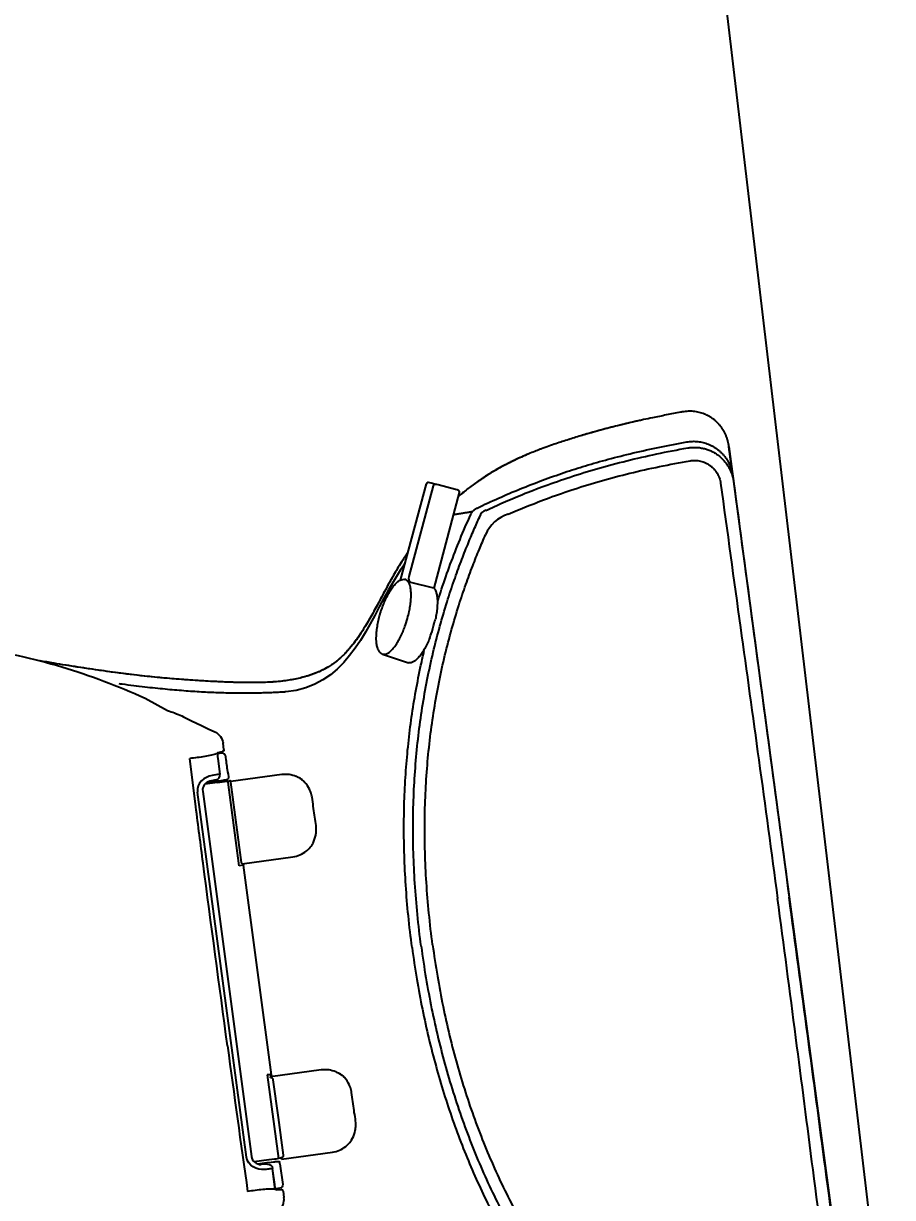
# Model space of a CAD drawing. Header units: inches. Extents: x -14704 to 14288, y -8032 to 16366.
# Drawn here: x 681.36 to 697.9, y 497.43 to 519.78 of the extents above; entities that cross this region are included whole.
import ezdxf

# ---------------------------------------------------------------- set-up
doc = ezdxf.new("R2010")
doc.units = ezdxf.units.IN
doc.header["$MEASUREMENT"] = 0
for name, color, linetype in [('dimensions', 7, 'Continuous'), ('Floorplan', 7, 'Continuous'), ('Layer1', 96, 'Continuous')]:
    doc.layers.add(name, color=color, linetype=linetype)
doc.styles.get("Standard").update_dxf_attribs({"font": 'arial.ttf'})
doc.dimstyles.get("Standard").update_dxf_attribs({"dimtxt": 5.9375, "dimasz": 0.18, "dimexe": 0.18, "dimexo": 0.0625, "dimgap": 0.09, "dimtad": 0, "dimtih": 1, "dimtoh": 1, "dimzin": 0, "dimdsep": 46, "dimlunit": 4, "dimtxsty": 'Standard', "dimcen": 0.09, "dimadec": 0, "dimazin": 0, "dimtfac": 1, "dimtofl": 0, "dimtmove": 0, "dimatfit": 3, "dimfxl": 1, "dimtolj": 1, "dimtzin": 0, "dimarcsym": 0})

# ---------------------------------------------------------------- blocks, each defined once
blk = doc.blocks.new('*D1')
at = {"layer": 'Defpoints', "color": 0, "transparency": 16777216}
for p in [(696.836, 604.749), (818.425, 260.881), (738.539, 251.452)]:
    blk.add_point(p, dxfattribs=at)
at = {"layer": 'dimensions', "color": 0, "lineweight": -2, "transparency": 16777216}
for p, q in [((696.898, 604.756), (776.901, 614.2)), ((776.744, 614), (796.732, 444.663)), ((818.404, 261.06), (798.416, 430.398)), ((738.601, 251.459), (818.604, 260.903))]:
    blk.add_line(p, q, dxfattribs=at)
at = {"layer": 'dimensions', "color": 0, "transparency": 16777216}
for points in [[(776.774, 614.003), (776.714, 613.996), (776.723, 614.179)], [(818.434, 261.064), (818.374, 261.057), (818.425, 260.881)]]:
    blk.add_solid(points, dxfattribs=at)
at = {"layer": 'dimensions', "color": 0, "transparency": 16777216, "insert": (797.574, 437.53), "char_height": 5.9375, "attachment_point": 5}
blk.add_mtext('\\A1;29\'-7{\\H1.000000x;\\S3/4;}"', dxfattribs=at)
blk = doc.blocks.new('A$C528554C7')
at = {"ltscale": 4}
for p, q in [((0.88, 1.442), (0.88, 17.409)), ((11.168, 13.698), (11.168, 13.82)), ((11.294, 13.658), (11.199, 13.664)), ((11.317, 13.244), (11.317, 13.647)), ((11.158, 13.175), (11.158, 13.571)), ((11.219, 13.633), (11.302, 13.633)), ((11.307, 13.554), (11.307, 13.242)), ((11.307, 13.242), (11.317, 13.244)), ((9.812, 12.97), (9.787, 12.949)), ((11.116, 13.088), (10.14, 13.088)), ((11.077, 12.294), (11.078, 13.016)), ((11.116, 13.088), (11.119, 13.087)), ((11.119, 13.086), (11.125, 13.09)), ((11.119, 13.086), (11.119, 13.087)), ((11.119, 13.086), (11.12, 13.077)), ((11.12, 13.077), (11.12, 13.074)), ((11.12, 13.074), (11.12, 13.066)), ((11.12, 13.066), (11.138, 13.071)), ((11.138, 13.071), (11.173, 13.071)), ((11.24, 13.121), (11.164, 13.127)), ((11.173, 13.071), (11.221, 13.075)), ((11.173, 11.466), (11.173, 13.071)), ((11.221, 13.075), (11.241, 13.073)), ((11.258, 13.121), (11.24, 13.121)), ((11.241, 13.073), (11.25, 13.073)), ((11.25, 13.073), (11.352, 13.072)), ((11.404, 13.119), (11.316, 13.12)), ((11.352, 13.072), (11.356, 13.072)), ((11.356, 13.072), (11.639, 13.071)), ((11.392, 13.15), (11.515, 13.139)), ((11.584, 13.118), (11.404, 13.119)), ((9.746, 12.905), (9.724, 12.876)), ((9.748, 12.908), (9.746, 12.905)), ((9.768, 12.929), (9.748, 12.908)), ((9.787, 12.949), (9.768, 12.929)), ((11.675, 5.951), (11.675, 12.964)), ((11.773, 12.965), (11.773, 5.95)), ((11.078, 11.572), (11.077, 12.294)), ((9.724, 11.711), (9.731, 11.701)), ((9.731, 11.701), (9.733, 11.699)), ((9.733, 11.699), (9.747, 11.681)), ((9.82, 11.612), (9.821, 11.611)), ((11.116, 11.5), (10.14, 11.5)), ((11.094, 11.472), (11.094, 7.443)), ((11.094, 11.472), (11.173, 11.466)), ((11.116, 11.5), (11.119, 11.501)), ((11.12, 11.522), (11.119, 11.502)), ((11.119, 11.502), (11.119, 11.501)), ((11.116, 7.415), (10.14, 7.415)), ((11.094, 7.443), (11.173, 7.449)), ((11.116, 7.415), (11.119, 7.414)), ((11.119, 7.413), (11.119, 7.414)), ((11.119, 7.413), (11.12, 7.404)), ((11.12, 7.404), (11.12, 7.401)), ((11.12, 7.401), (11.12, 7.393)), ((11.12, 7.393), (11.12, 5.849)), ((11.173, 7.449), (11.173, 5.843)), ((9.724, 7.204), (9.731, 7.214)), ((9.748, 7.235), (9.746, 7.232)), ((9.768, 7.256), (9.748, 7.235)), ((9.787, 7.276), (9.768, 7.256)), ((9.776, 7.265), (9.768, 7.256)), ((9.812, 7.297), (9.787, 7.276)), ((9.744, 6.012), (9.724, 6.039)), ((9.724, 6.038), (9.731, 6.028)), ((9.731, 6.028), (9.733, 6.026)), ((9.733, 6.026), (9.747, 6.008)), ((9.82, 5.939), (9.821, 5.938)), ((11.116, 5.827), (10.14, 5.827)), ((11.116, 5.827), (11.119, 5.828)), ((11.12, 5.849), (11.119, 5.829)), ((11.119, 5.829), (11.119, 5.828)), ((11.119, 5.829), (11.125, 5.825)), ((11.125, 5.825), (11.129, 5.824)), ((11.129, 5.824), (11.131, 5.824)), ((11.13, 5.825), (11.131, 5.824)), ((11.131, 5.824), (11.132, 5.824)), ((11.132, 5.824), (11.145, 5.824)), ((11.142, 5.825), (11.144, 5.824)), ((11.144, 5.824), (11.145, 5.824)), ((11.145, 5.824), (11.191, 5.823)), ((11.191, 5.823), (11.192, 5.823)), ((11.192, 5.823), (11.24, 5.82)), ((11.24, 5.82), (11.241, 5.82)), ((11.373, 5.82), (11.241, 5.82)), ((11.373, 5.82), (11.616, 5.82)), ((11.24, 5.789), (11.164, 5.784)), ((11.258, 5.79), (11.24, 5.789)), ((11.575, 5.793), (11.258, 5.79)), ((11.307, 5.36), (11.307, 5.673)), ((11.307, 5.673), (11.317, 5.671)), ((11.392, 5.765), (11.515, 5.776)), ((11.168, 5.217), (11.168, 5.095)), ((11.294, 5.257), (11.199, 5.25)), ((11.219, 5.278), (11.302, 5.278)), ((11.412, 4.782), (11.298, 4.856)), ((11.529, 4.707), (11.412, 4.782)), ((11.706, 4.59), (11.529, 4.707)), ((11.847, 4.495), (11.706, 4.59)), ((12.01, 4.399), (11.972, 4.419)), ((12.527, 4.046), (12.132, 4.339)), ((7.935, 3.814), (7.471, 4.041)), ((6.801, 2.701), (7.225, 2.534)), ((0.88, 0.77), (0.88, 1.345))]:
    blk.add_line(p, q, dxfattribs=at)
for points in [[(11.316, 13.12), (11.273, 13.121), (11.258, 13.121)], [(9.768, 11.659), (9.767, 11.66), (9.746, 11.682), (9.744, 11.685), (9.724, 11.711)], [(9.731, 7.214), (9.733, 7.216), (9.746, 7.232)], [(9.768, 5.986), (9.767, 5.987), (9.746, 6.01), (9.744, 6.012)]]:
    blk.add_lwpolyline(points, dxfattribs=at)
for centre, radius, start, end in [((5.104, 2.162), 0.679, 279.3099, 329.8589), ((5.602, 1.527), 0.167, 276.7607, 339.0082)]:
    blk.add_arc(centre, radius, start, end, dxfattribs=at)
for points, knots in [([(8.12, 9.426), (8.12, 9.628), (8.116, 9.83), (8.11, 10.032), (8.103, 10.227), (8.094, 10.422), (8.081, 10.617), (8.068, 10.805), (8.052, 10.994), (8.033, 11.182), (8.015, 11.365), (7.993, 11.547), (7.968, 11.729), (7.944, 11.907), (7.917, 12.085), (7.887, 12.261), (7.857, 12.435), (7.825, 12.608), (7.789, 12.779), (7.754, 12.949), (7.716, 13.117), (7.675, 13.284), (7.635, 13.449), (7.592, 13.613), (7.546, 13.776), (7.5, 13.938), (7.452, 14.099), (7.4, 14.259), (7.349, 14.418), (7.296, 14.577), (7.239, 14.734), (7.183, 14.89), (7.124, 15.046), (7.062, 15.2), (7, 15.353), (6.936, 15.507), (6.869, 15.658), (6.801, 15.811), (6.731, 15.962), (6.658, 16.112), (6.585, 16.264), (6.509, 16.413), (6.431, 16.561), (6.351, 16.711), (6.269, 16.86), (6.185, 17.006), (6.099, 17.156), (6.011, 17.303), (5.919, 17.449)], [0, 0, 0, 0, 1, 1, 1, 2, 2, 2, 3, 3, 3, 4, 4, 4, 5, 5, 5, 6, 6, 6, 7, 7, 7, 8, 8, 8, 9, 9, 9, 10, 10, 10, 11, 11, 11, 12, 12, 12, 13, 13, 13, 14, 14, 14, 15, 15, 15, 16, 16, 16, 16]), ([(0.88, 17.409), (0.88, 16.484), (0.88, 15.56), (0.88, 14.634), (0.88, 13.786), (0.88, 12.938), (0.88, 12.09), (0.88, 11.201), (0.88, 10.313), (0.88, 9.426)], [0, 0, 0, 0, 1, 1, 1, 2, 2, 2, 3, 3, 3, 3]), ([(1.128, 17.41), (1.125, 16.485), (1.122, 15.56), (1.118, 14.635), (1.114, 13.787), (1.11, 12.939), (1.107, 12.091), (1.103, 11.202), (1.101, 10.314), (1.101, 9.426)], [0, 0, 0, 0, 1, 1, 1, 2, 2, 2, 3, 3, 3, 3]), ([(7.945, 9.426), (7.945, 9.629), (7.942, 9.832), (7.935, 10.035), (7.928, 10.233), (7.918, 10.432), (7.905, 10.63), (7.891, 10.824), (7.875, 11.018), (7.855, 11.211), (7.835, 11.401), (7.812, 11.59), (7.786, 11.778), (7.76, 11.964), (7.73, 12.149), (7.697, 12.333), (7.665, 12.515), (7.629, 12.696), (7.59, 12.877), (7.552, 13.055), (7.51, 13.232), (7.465, 13.408), (7.42, 13.583), (7.372, 13.756), (7.321, 13.929), (7.27, 14.101), (7.215, 14.272), (7.157, 14.442), (7.1, 14.61), (7.04, 14.777), (6.976, 14.943), (6.915, 15.103), (6.851, 15.261), (6.784, 15.418), (6.721, 15.566), (6.656, 15.713), (6.588, 15.859), (6.527, 15.989), (6.464, 16.119), (6.399, 16.247), (6.341, 16.361), (6.282, 16.474), (6.221, 16.587), (6.167, 16.687), (6.111, 16.788), (6.054, 16.887), (6.003, 16.976), (5.952, 17.065), (5.899, 17.152), (5.852, 17.23), (5.805, 17.307), (5.757, 17.384)], [0, 0, 0, 0, 1, 1, 1, 2, 2, 2, 3, 3, 3, 4, 4, 4, 5, 5, 5, 6, 6, 6, 7, 7, 7, 8, 8, 8, 9, 9, 9, 10, 10, 10, 11, 11, 11, 12, 12, 12, 13, 13, 13, 14, 14, 14, 15, 15, 15, 16, 16, 16, 17, 17, 17, 17]), ([(7.725, 9.426), (7.725, 9.627), (7.722, 9.827), (7.715, 10.028), (7.708, 10.223), (7.698, 10.42), (7.685, 10.616), (7.672, 10.807), (7.655, 10.998), (7.635, 11.189), (7.615, 11.375), (7.592, 11.562), (7.566, 11.748), (7.54, 11.93), (7.511, 12.113), (7.478, 12.295), (7.446, 12.474), (7.41, 12.652), (7.371, 12.83), (7.333, 13.005), (7.291, 13.18), (7.246, 13.353), (7.202, 13.525), (7.154, 13.695), (7.103, 13.865), (7.052, 14.034), (6.998, 14.202), (6.941, 14.369), (6.884, 14.534), (6.824, 14.698), (6.761, 14.862), (6.701, 15.018), (6.637, 15.174), (6.571, 15.329), (6.508, 15.474), (6.443, 15.617), (6.376, 15.76), (6.315, 15.888), (6.252, 16.016), (6.188, 16.142), (6.13, 16.254), (6.072, 16.365), (6.012, 16.475), (5.958, 16.574), (5.902, 16.672), (5.846, 16.77), (5.795, 16.857), (5.744, 16.943), (5.691, 17.03)], [0, 0, 0, 0, 1, 1, 1, 2, 2, 2, 3, 3, 3, 4, 4, 4, 5, 5, 5, 6, 6, 6, 7, 7, 7, 8, 8, 8, 9, 9, 9, 10, 10, 10, 11, 11, 11, 12, 12, 12, 13, 13, 13, 14, 14, 14, 15, 15, 15, 16, 16, 16, 16]), ([(11.294, 13.658), (11.345, 13.628), (11.383, 13.628), (11.415, 13.626), (11.458, 13.623), (11.502, 13.619), (11.546, 13.617), (11.643, 13.613), (11.74, 13.613), (11.837, 13.618)], [0, 0, 0, 0, 1, 1, 1, 2, 2, 2, 3, 3, 3, 3]), ([(9.636, 12.673), (9.612, 12.569), (9.626, 12.46), (9.626, 12.355), (9.626, 12.241), (9.626, 12.127), (9.626, 12.012)], [0, 0, 0, 0, 1, 1, 1, 2, 2, 2, 2]), ([(11.85, 10.818), (11.85, 9.647), (11.852, 8.476), (11.849, 7.304), (11.848, 6.945), (11.845, 6.585), (11.843, 6.225), (11.843, 6.225), (11.837, 5.297), (11.837, 5.297)], [0, 0, 0, 0, 1, 1, 1, 2, 2, 2, 3, 3, 3, 3]), ([(0.88, 1.345), (0.88, 1.356), (0.88, 1.366), (0.88, 1.377), (0.88, 1.388), (0.88, 1.399), (0.88, 1.409), (0.88, 1.42), (0.88, 1.431), (0.88, 1.442), (0.88, 2.367), (0.88, 3.292), (0.88, 4.217), (0.88, 5.065), (0.88, 5.913), (0.88, 6.762), (0.88, 7.649), (0.88, 8.538), (0.88, 9.426)], [0, 0, 0, 0, 1, 1, 1, 2, 2, 2, 3, 3, 3, 4, 4, 4, 5, 5, 5, 6, 6, 6, 6]), ([(1.128, 1.441), (1.125, 2.366), (1.122, 3.291), (1.118, 4.216), (1.114, 5.064), (1.11, 5.912), (1.107, 6.761), (1.103, 7.649), (1.101, 8.537), (1.101, 9.426)], [0, 0, 0, 0, 1, 1, 1, 2, 2, 2, 3, 3, 3, 3]), ([(7.725, 9.426), (7.725, 9.225), (7.722, 9.024), (7.715, 8.823), (7.708, 8.627), (7.698, 8.431), (7.685, 8.236), (7.672, 8.044), (7.655, 7.853), (7.635, 7.662), (7.615, 7.475), (7.592, 7.289), (7.566, 7.103), (7.54, 6.921), (7.511, 6.738), (7.478, 6.556), (7.446, 6.377), (7.41, 6.199), (7.371, 6.021), (7.333, 5.846), (7.291, 5.672), (7.246, 5.498), (7.202, 5.326), (7.154, 5.156), (7.103, 4.987), (7.052, 4.818), (6.998, 4.649), (6.941, 4.482), (6.884, 4.317), (6.824, 4.152), (6.761, 3.99), (6.701, 3.833), (6.637, 3.677), (6.571, 3.523), (6.508, 3.378), (6.443, 3.234), (6.376, 3.091), (6.315, 2.962), (6.252, 2.835), (6.188, 2.709), (6.13, 2.597), (6.072, 2.487), (6.012, 2.376), (5.958, 2.277), (5.902, 2.179), (5.846, 2.081), (5.795, 1.994), (5.744, 1.907), (5.691, 1.821)], [0, 0, 0, 0, 1, 1, 1, 2, 2, 2, 3, 3, 3, 4, 4, 4, 5, 5, 5, 6, 6, 6, 7, 7, 7, 8, 8, 8, 9, 9, 9, 10, 10, 10, 11, 11, 11, 12, 12, 12, 13, 13, 13, 14, 14, 14, 15, 15, 15, 16, 16, 16, 16]), ([(7.945, 9.426), (7.945, 9.222), (7.942, 9.019), (7.935, 8.816), (7.928, 8.618), (7.918, 8.419), (7.905, 8.221), (7.891, 8.027), (7.875, 7.833), (7.855, 7.64), (7.835, 7.45), (7.812, 7.261), (7.786, 7.073), (7.76, 6.887), (7.73, 6.703), (7.697, 6.518), (7.665, 6.336), (7.629, 6.155), (7.59, 5.974), (7.552, 5.796), (7.51, 5.619), (7.465, 5.442), (7.42, 5.269), (7.372, 5.095), (7.321, 4.923), (7.27, 4.75), (7.215, 4.579), (7.157, 4.409), (7.1, 4.241), (7.04, 4.074), (6.976, 3.908), (6.915, 3.748), (6.851, 3.589), (6.784, 3.432), (6.721, 3.285), (6.656, 3.138), (6.588, 2.993), (6.527, 2.862), (6.464, 2.732), (6.399, 2.604), (6.341, 2.489), (6.282, 2.377), (6.221, 2.265), (6.167, 2.164), (6.111, 2.063), (6.054, 1.964), (6.003, 1.875), (5.952, 1.787), (5.899, 1.699), (5.852, 1.621), (5.805, 1.544), (5.757, 1.468)], [0, 0, 0, 0, 1, 1, 1, 2, 2, 2, 3, 3, 3, 4, 4, 4, 5, 5, 5, 6, 6, 6, 7, 7, 7, 8, 8, 8, 9, 9, 9, 10, 10, 10, 11, 11, 11, 12, 12, 12, 13, 13, 13, 14, 14, 14, 15, 15, 15, 16, 16, 16, 17, 17, 17, 17]), ([(8.12, 9.426), (8.12, 9.224), (8.116, 9.021), (8.11, 8.819), (8.103, 8.624), (8.094, 8.429), (8.081, 8.235), (8.068, 8.046), (8.052, 7.858), (8.033, 7.669), (8.015, 7.487), (7.993, 7.304), (7.968, 7.122), (7.944, 6.943), (7.917, 6.766), (7.887, 6.59), (7.857, 6.416), (7.825, 6.244), (7.789, 6.072), (7.754, 5.903), (7.716, 5.734), (7.675, 5.567), (7.635, 5.402), (7.592, 5.238), (7.546, 5.075), (7.5, 4.913), (7.452, 4.752), (7.4, 4.592), (7.349, 4.433), (7.296, 4.274), (7.239, 4.117), (7.207, 4.029), (7.175, 3.941), (7.141, 3.854)], [0, 0, 0, 0, 1, 1, 1, 2, 2, 2, 3, 3, 3, 4, 4, 4, 5, 5, 5, 6, 6, 6, 7, 7, 7, 8, 8, 8, 9, 9, 9, 10, 10, 10, 11, 11, 11, 11]), ([(9.636, 7), (9.612, 6.896), (9.626, 6.787), (9.626, 6.682), (9.626, 6.568), (9.626, 6.454), (9.626, 6.339)], [0, 0, 0, 0, 1, 1, 1, 2, 2, 2, 2]), ([(9.812, 5.944), (9.796, 5.958), (9.781, 5.971), (9.768, 5.986), (9.782, 5.972), (9.797, 5.958), (9.812, 5.945)], [0, 0, 0, 0, 1, 1, 1, 2, 2, 2, 2]), ([(11.158, 5.34), (11.158, 5.426), (11.158, 5.513), (11.158, 5.599), (11.158, 5.651), (11.138, 5.737), (11.164, 5.784)], [0, 0, 0, 0, 1, 1, 1, 2, 2, 2, 2]), ([(11.317, 5.268), (11.345, 5.287), (11.383, 5.287), (11.415, 5.289), (11.458, 5.292), (11.502, 5.296), (11.546, 5.297), (11.643, 5.302), (11.74, 5.302), (11.837, 5.297)], [0, 0, 0, 0, 1, 1, 1, 2, 2, 2, 3, 3, 3, 3]), ([(7.285, 2.161), (7.417, 2.306), (7.543, 2.456), (7.663, 2.616), (8.242, 3.399), (8.746, 4.328), (9.855, 4.284)], [1.593319, 1.593319, 1.593319, 1.593319, 2, 2, 2, 3, 3, 3, 3]), ([(9.855, 4.284), (9.864, 4.284), (9.872, 4.283), (9.881, 4.283), (9.89, 4.283), (9.898, 4.282), (9.907, 4.281)], [0, 0, 0, 0, 1, 1, 1, 2, 2, 2, 2]), ([(9.907, 4.281), (9.949, 4.278), (9.99, 4.274), (10.032, 4.271), (10.075, 4.268), (10.117, 4.264), (10.16, 4.26), (10.203, 4.256), (10.247, 4.251), (10.29, 4.246), (10.335, 4.242), (10.38, 4.237), (10.424, 4.232), (10.47, 4.226), (10.516, 4.221), (10.561, 4.215), (10.608, 4.209), (10.655, 4.202), (10.702, 4.196), (10.749, 4.19), (10.797, 4.183), (10.845, 4.176), (10.893, 4.168), (10.942, 4.161), (10.991, 4.153), (11.041, 4.145), (11.09, 4.137), (11.14, 4.129), (11.191, 4.12), (11.242, 4.111), (11.293, 4.102), (11.345, 4.093), (11.397, 4.083), (11.45, 4.073), (11.504, 4.062), (11.557, 4.052), (11.611, 4.041), (11.667, 4.03), (11.722, 4.018), (11.777, 4.006), (11.834, 3.994), (11.892, 3.982), (11.949, 3.969), (12.008, 3.956), (12.067, 3.942), (12.126, 3.928), (12.188, 3.914), (12.249, 3.9), (12.311, 3.885), (12.375, 3.869), (12.44, 3.853), (12.504, 3.837), (12.572, 3.82), (12.639, 3.802), (12.707, 3.784), (12.779, 3.765), (12.852, 3.746), (12.924, 3.727), (12.943, 3.721), (12.962, 3.716), (12.98, 3.711)], [0, 0, 0, 0, 1, 1, 1, 2, 2, 2, 3, 3, 3, 4, 4, 4, 5, 5, 5, 6, 6, 6, 7, 7, 7, 8, 8, 8, 9, 9, 9, 10, 10, 10, 11, 11, 11, 12, 12, 12, 13, 13, 13, 14, 14, 14, 15, 15, 15, 16, 16, 16, 17, 17, 17, 18, 18, 18, 19, 19, 19, 20, 20, 20, 20]), ([(7.002, 3.623), (7.021, 3.657), (7.041, 3.69), (7.062, 3.723), (7.082, 3.753), (7.103, 3.783), (7.124, 3.813), (7.144, 3.839), (7.165, 3.866), (7.187, 3.891), (7.207, 3.913), (7.228, 3.935), (7.25, 3.955), (7.268, 3.972), (7.289, 3.989), (7.309, 4.003), (7.327, 4.016), (7.346, 4.027), (7.365, 4.035), (7.382, 4.042), (7.398, 4.048), (7.416, 4.05), (7.431, 4.051), (7.446, 4.05), (7.459, 4.046), (7.464, 4.044), (7.468, 4.043), (7.471, 4.041)], [0, 0, 0, 0, 1, 1, 1, 2, 2, 2, 3, 3, 3, 4, 4, 4, 5, 5, 5, 6, 6, 6, 7, 7, 7, 8, 8, 8, 9, 9, 9, 9]), ([(7.527, 2.35), (7.599, 2.443), (7.669, 2.539), (7.739, 2.635), (7.803, 2.724), (7.867, 2.813), (7.931, 2.902), (7.989, 2.981), (8.047, 3.06), (8.107, 3.138), (8.134, 3.173), (8.161, 3.207), (8.188, 3.241), (8.216, 3.276), (8.244, 3.309), (8.272, 3.343), (8.3, 3.375), (8.328, 3.406), (8.356, 3.437), (8.384, 3.467), (8.411, 3.496), (8.44, 3.525), (8.467, 3.553), (8.495, 3.579), (8.524, 3.605), (8.551, 3.63), (8.579, 3.655), (8.608, 3.679), (8.635, 3.701), (8.663, 3.723), (8.691, 3.743), (8.718, 3.764), (8.746, 3.783), (8.775, 3.801), (8.802, 3.819), (8.83, 3.836), (8.859, 3.852), (8.887, 3.868), (8.916, 3.883), (8.945, 3.897), (8.975, 3.91), (9.005, 3.924), (9.035, 3.936), (9.066, 3.948), (9.098, 3.96), (9.129, 3.97), (9.162, 3.981), (9.195, 3.991), (9.229, 4), (9.263, 4.009), (9.298, 4.017), (9.333, 4.024), (9.369, 4.031), (9.406, 4.038), (9.443, 4.043), (9.481, 4.049), (9.519, 4.053), (9.557, 4.057), (9.598, 4.062), (9.638, 4.065), (9.678, 4.067), (9.72, 4.069), (9.762, 4.071), (9.804, 4.071), (9.848, 4.072), (9.892, 4.071), (9.936, 4.07), (9.982, 4.069), (10.027, 4.067), (10.073, 4.064), (10.12, 4.061), (10.166, 4.057), (10.213, 4.053), (10.306, 4.044), (10.399, 4.033), (10.492, 4.02), (10.591, 4.007), (10.688, 3.992), (10.786, 3.976), (10.888, 3.959), (10.99, 3.942), (11.092, 3.923), (11.199, 3.904), (11.306, 3.884), (11.413, 3.863), (11.525, 3.841), (11.637, 3.819), (11.749, 3.795), (11.868, 3.771), (11.986, 3.745), (12.104, 3.717), (12.228, 3.689), (12.353, 3.66), (12.477, 3.629), (12.608, 3.597), (12.739, 3.564), (12.87, 3.529), (13.007, 3.493), (13.144, 3.455), (13.281, 3.416), (13.425, 3.375), (13.568, 3.334), (13.712, 3.291), (13.862, 3.247), (14.013, 3.202), (14.163, 3.155), (14.248, 3.129), (14.333, 3.103), (14.418, 3.076)], [0, 0, 0, 0, 1, 1, 1, 2, 2, 2, 3, 3, 3, 4, 4, 4, 5, 5, 5, 6, 6, 6, 7, 7, 7, 8, 8, 8, 9, 9, 9, 10, 10, 10, 11, 11, 11, 12, 12, 12, 13, 13, 13, 14, 14, 14, 15, 15, 15, 16, 16, 16, 17, 17, 17, 18, 18, 18, 19, 19, 19, 20, 20, 20, 21, 21, 21, 22, 22, 22, 23, 23, 23, 24, 24, 24, 25, 25, 25, 26, 26, 26, 27, 27, 27, 28, 28, 28, 29, 29, 29, 30, 30, 30, 31, 31, 31, 32, 32, 32, 33, 33, 33, 34, 34, 34, 35, 35, 35, 35.540973, 35.540973, 35.540973, 35.540973]), ([(8.111, 3.143), (8.15, 3.193), (8.189, 3.243), (8.23, 3.292), (8.266, 3.336), (8.303, 3.379), (8.342, 3.422), (8.375, 3.459), (8.41, 3.495), (8.445, 3.53), (8.475, 3.56), (8.507, 3.59), (8.539, 3.62), (8.562, 3.641), (8.586, 3.66), (8.609, 3.68), (8.615, 3.685), (8.622, 3.69), (8.628, 3.695), (8.655, 3.717), (8.683, 3.738), (8.711, 3.759), (8.737, 3.777), (8.764, 3.795), (8.791, 3.812), (8.816, 3.828), (8.842, 3.843), (8.868, 3.857), (8.894, 3.872), (8.92, 3.885), (8.947, 3.898), (8.974, 3.91), (9.002, 3.922), (9.03, 3.934), (9.059, 3.946), (9.089, 3.957), (9.118, 3.967), (9.149, 3.977), (9.181, 3.987), (9.213, 3.995), (9.246, 4.005), (9.28, 4.013), (9.314, 4.02), (9.352, 4.029), (9.389, 4.035), (9.427, 4.041), (9.469, 4.048), (9.511, 4.053), (9.553, 4.057), (9.599, 4.063), (9.645, 4.066), (9.691, 4.068), (9.743, 4.071), (9.794, 4.072), (9.845, 4.072), (9.902, 4.072), (9.96, 4.07), (10.018, 4.068), (10.083, 4.065), (10.148, 4.059), (10.213, 4.053)], [0, 0, 0, 0, 1, 1, 1, 2, 2, 2, 3, 3, 3, 4, 4, 4, 5, 5, 5, 6, 6, 6, 7, 7, 7, 8, 8, 8, 9, 9, 9, 10, 10, 10, 11, 11, 11, 12, 12, 12, 13, 13, 13, 14, 14, 14, 15, 15, 15, 16, 16, 16, 17, 17, 17, 18, 18, 18, 19, 19, 19, 20, 20, 20, 20]), ([(10.213, 4.053), (10.302, 4.045), (10.39, 4.034), (10.479, 4.022), (10.578, 4.01), (10.678, 3.994), (10.777, 3.978), (10.889, 3.96), (11, 3.941), (11.111, 3.921), (11.234, 3.899), (11.358, 3.875), (11.481, 3.85), (11.618, 3.823), (11.756, 3.795), (11.893, 3.765), (12.047, 3.732), (12.201, 3.697), (12.355, 3.66), (12.53, 3.618), (12.703, 3.574), (12.876, 3.528), (13.069, 3.477), (13.262, 3.423), (13.453, 3.368), (13.637, 3.315), (13.819, 3.26), (14.001, 3.206), (14.138, 3.164), (14.274, 3.122), (14.41, 3.079)], [0, 0, 0, 0, 1, 1, 1, 2, 2, 2, 3, 3, 3, 4, 4, 4, 5, 5, 5, 6, 6, 6, 7, 7, 7, 8, 8, 8, 9, 9, 9, 9.846151, 9.846151, 9.846151, 9.846151]), ([(19.562, 2.152), (19.385, 2.146), (19.207, 2.143), (19.03, 2.143), (17.878, 2.167), (16.727, 2.324), (15.622, 2.655), (15.076, 2.819), (14.539, 3.013), (14.019, 3.246), (13.503, 3.476), (13.006, 3.748), (12.527, 4.046)], [0, 0, 0, 0, 1, 1, 1, 2, 2, 2, 3, 3, 3, 4, 4, 4, 4]), ([(7.935, 3.814), (7.949, 3.807), (7.961, 3.797), (7.971, 3.786), (7.983, 3.772), (7.992, 3.756), (7.999, 3.739), (8.007, 3.719), (8.013, 3.697), (8.016, 3.675), (8.02, 3.649), (8.021, 3.623), (8.021, 3.597), (8.021, 3.567), (8.019, 3.537), (8.015, 3.507), (8.011, 3.474), (8.005, 3.441), (7.998, 3.409), (7.991, 3.373), (7.982, 3.338), (7.972, 3.303), (7.962, 3.266), (7.95, 3.229), (7.937, 3.194), (7.924, 3.156), (7.909, 3.119), (7.894, 3.082), (7.886, 3.064), (7.878, 3.046), (7.87, 3.028), (7.862, 3.01), (7.853, 2.991), (7.844, 2.973), (7.826, 2.937), (7.808, 2.902), (7.788, 2.868), (7.769, 2.834), (7.75, 2.801), (7.728, 2.769), (7.709, 2.739), (7.688, 2.709), (7.666, 2.68), (7.646, 2.654), (7.625, 2.628), (7.603, 2.604), (7.583, 2.582), (7.562, 2.56), (7.539, 2.54), (7.52, 2.523), (7.499, 2.507), (7.477, 2.493), (7.458, 2.482), (7.439, 2.471), (7.418, 2.464), (7.401, 2.458), (7.383, 2.455), (7.365, 2.455), (7.349, 2.455), (7.334, 2.457), (7.32, 2.463)], [0, 0, 0, 0, 1, 1, 1, 2, 2, 2, 3, 3, 3, 4, 4, 4, 5, 5, 5, 6, 6, 6, 7, 7, 7, 8, 8, 8, 9, 9, 9, 10, 10, 10, 11, 11, 11, 12, 12, 12, 13, 13, 13, 14, 14, 14, 15, 15, 15, 16, 16, 16, 17, 17, 17, 18, 18, 18, 19, 19, 19, 20, 20, 20, 20]), ([(7.935, 3.814), (7.929, 3.817), (7.923, 3.819), (7.917, 3.821), (7.902, 3.824), (7.887, 3.824), (7.872, 3.821), (7.854, 3.818), (7.837, 3.812), (7.821, 3.804), (7.814, 3.801), (7.808, 3.798), (7.802, 3.794)], [0, 0, 0, 0, 1, 1, 1, 2, 2, 2, 3, 3, 3, 4, 4, 4, 4]), ([(7.002, 3.623), (7.002, 3.623), (6.993, 3.599), (6.965, 3.553), (6.936, 3.507), (6.905, 3.415), (6.886, 3.368), (6.867, 3.321), (6.852, 3.293), (6.852, 3.293)], [0, 0, 0, 0, 1, 1, 1, 2, 2, 2, 3, 3, 3, 3]), ([(7.802, 3.794), (7.789, 3.786), (7.776, 3.777), (7.764, 3.769), (7.743, 3.753), (7.723, 3.735), (7.704, 3.717), (7.682, 3.695), (7.661, 3.672), (7.641, 3.649), (7.619, 3.623), (7.599, 3.596), (7.579, 3.568), (7.557, 3.538), (7.536, 3.507), (7.517, 3.476), (7.496, 3.442), (7.489, 3.427), (7.458, 3.374), (7.428, 3.321), (7.359, 3.164), (7.339, 3.112), (7.319, 3.061), (7.312, 3.038), (7.301, 3.001), (7.29, 2.966), (7.28, 2.93), (7.272, 2.894), (7.264, 2.861), (7.257, 2.827), (7.252, 2.793), (7.247, 2.763), (7.243, 2.733), (7.242, 2.702), (7.24, 2.675), (7.24, 2.649), (7.242, 2.622), (7.243, 2.607), (7.245, 2.592), (7.248, 2.577)], [0, 0, 0, 0, 1, 1, 1, 2, 2, 2, 3, 3, 3, 4, 4, 4, 5, 5, 5, 6, 6, 6, 7, 7, 7, 8, 8, 8, 9, 9, 9, 10, 10, 10, 11, 11, 11, 12, 12, 12, 13, 13, 13, 13]), ([(6.801, 2.701), (6.791, 2.715), (6.784, 2.731), (6.779, 2.748), (6.773, 2.769), (6.769, 2.789), (6.766, 2.811), (6.764, 2.836), (6.763, 2.862), (6.764, 2.888), (6.765, 2.918), (6.767, 2.948), (6.771, 2.977), (6.776, 3.01), (6.782, 3.043), (6.789, 3.076), (6.797, 3.111), (6.806, 3.147), (6.816, 3.182), (6.827, 3.219), (6.839, 3.256), (6.852, 3.293)], [0, 0, 0, 0, 1, 1, 1, 2, 2, 2, 3, 3, 3, 4, 4, 4, 5, 5, 5, 6, 6, 6, 7, 7, 7, 7]), ([(7.527, 2.35), (7.532, 2.355), (7.536, 2.361), (7.541, 2.367), (7.556, 2.388), (7.572, 2.408), (7.587, 2.429), (7.595, 2.439), (7.603, 2.449), (7.611, 2.46), (7.629, 2.484), (7.647, 2.508), (7.665, 2.533), (7.674, 2.545), (7.682, 2.556), (7.69, 2.569), (7.701, 2.583), (7.711, 2.597), (7.722, 2.612), (7.745, 2.643), (7.767, 2.674), (7.79, 2.706), (7.828, 2.759), (7.866, 2.812), (7.904, 2.865), (7.932, 2.903), (7.96, 2.942), (7.989, 2.98), (7.991, 2.983), (7.993, 2.986), (7.995, 2.989), (8, 2.996), (8.004, 3.001), (8.009, 3.008), (8.023, 3.026), (8.036, 3.044), (8.05, 3.062), (8.051, 3.065), (8.053, 3.067), (8.054, 3.069), (8.072, 3.092), (8.089, 3.115), (8.107, 3.138)], [0, 0, 0, 0, 1, 1, 1, 2, 2, 2, 3, 3, 3, 4, 4, 4, 5, 5, 5, 6, 6, 6, 7, 7, 7, 8, 8, 8, 9, 9, 9, 10, 10, 10, 11, 11, 11, 12, 12, 12, 13, 13, 13, 14, 14, 14, 14]), ([(6.754, 2.939), (6.722, 2.872), (6.691, 2.805), (6.658, 2.738), (6.585, 2.588), (6.509, 2.438), (6.431, 2.29), (6.351, 2.14), (6.269, 1.992), (6.185, 1.845), (6.099, 1.695), (6.011, 1.548), (5.919, 1.402)], [0, 0, 0, 0, 1, 1, 1, 2, 2, 2, 3, 3, 3, 4, 4, 4, 4]), ([(7.225, 2.534), (7.251, 2.503), (7.259, 2.462), (7.241, 2.419), (7.241, 2.419), (6.55, 0.765), (6.55, 0.765), (6.533, 0.723), (6.499, 0.738), (6.457, 0.755), (6.457, 0.755), (6.142, 0.886), (6.142, 0.886), (6.1, 0.903), (6.066, 0.917), (6.084, 0.959), (6.084, 0.959), (6.801, 2.701), (6.801, 2.701)], [0, 0, 0, 0, 1, 1, 1, 2, 2, 2, 3, 3, 3, 4, 4, 4, 5, 5, 5, 6, 6, 6, 6]), ([(7.412, 2.462), (7.412, 2.462), (6.678, 0.713), (6.678, 0.713), (6.661, 0.671), (6.627, 0.686), (6.585, 0.703), (6.585, 0.703), (6.494, 0.741), (6.494, 0.741)], [0, 0, 0, 0, 1, 1, 1, 2, 2, 2, 3, 3, 3, 3]), ([(7.248, 2.577), (7.249, 2.57), (7.251, 2.563), (7.252, 2.556), (7.257, 2.539), (7.264, 2.522), (7.273, 2.506), (7.281, 2.493), (7.291, 2.481), (7.303, 2.473), (7.308, 2.469), (7.314, 2.466), (7.32, 2.463)], [0, 0, 0, 0, 1, 1, 1, 2, 2, 2, 3, 3, 3, 4, 4, 4, 4]), ([(7.199, 1.957), (7.252, 2.016), (7.304, 2.075), (7.355, 2.135), (7.414, 2.205), (7.471, 2.277), (7.527, 2.35)], [13.099595, 13.099595, 13.099595, 13.099595, 14, 14, 14, 15, 15, 15, 15]), ([(7.199, 1.957), (7.253, 2.016), (7.305, 2.076), (7.356, 2.137), (7.415, 2.207), (7.472, 2.277), (7.527, 2.35)], [13.09863, 13.09863, 13.09863, 13.09863, 14, 14, 14, 15, 15, 15, 15]), ([(0.88, 1.442), (0.88, 1.458), (0.88, 1.474), (0.88, 1.49), (0.88, 1.544), (0.88, 1.598), (0.88, 1.652)], [0, 0, 0, 0, 1, 1, 1, 2, 2, 2, 2]), ([(1.659, 0.693), (1.634, 0.692), (1.609, 0.692), (1.584, 0.694), (1.559, 0.695), (1.534, 0.699), (1.509, 0.703), (1.484, 0.707), (1.459, 0.711), (1.435, 0.718), (1.411, 0.725), (1.387, 0.733), (1.363, 0.742), (1.34, 0.75), (1.317, 0.76), (1.294, 0.772), (1.272, 0.783), (1.25, 0.795), (1.229, 0.809), (1.207, 0.822), (1.187, 0.837), (1.167, 0.852), (1.148, 0.867), (1.128, 0.884), (1.11, 0.902), (1.092, 0.919), (1.075, 0.937), (1.059, 0.957), (1.042, 0.976), (1.027, 0.995), (1.013, 1.016), (0.998, 1.037), (0.985, 1.058), (0.973, 1.08), (0.961, 1.102), (0.95, 1.125), (0.94, 1.148), (0.93, 1.171), (0.921, 1.195), (0.914, 1.219), (0.907, 1.243), (0.9, 1.267), (0.895, 1.292), (0.89, 1.316), (0.887, 1.341), (0.884, 1.366), (0.882, 1.392), (0.88, 1.417), (0.88, 1.442)], [0, 0, 0, 0, 1, 1, 1, 2, 2, 2, 3, 3, 3, 4, 4, 4, 5, 5, 5, 6, 6, 6, 7, 7, 7, 8, 8, 8, 9, 9, 9, 10, 10, 10, 11, 11, 11, 12, 12, 12, 13, 13, 13, 14, 14, 14, 15, 15, 15, 16, 16, 16, 16]), ([(1.648, 0.94), (1.632, 0.94), (1.615, 0.94), (1.598, 0.941), (1.582, 0.942), (1.565, 0.944), (1.548, 0.947), (1.532, 0.95), (1.515, 0.953), (1.499, 0.957), (1.483, 0.962), (1.467, 0.967), (1.451, 0.973), (1.436, 0.979), (1.42, 0.985), (1.405, 0.993), (1.39, 1.001), (1.376, 1.009), (1.361, 1.018), (1.347, 1.027), (1.334, 1.037), (1.32, 1.047), (1.307, 1.057), (1.294, 1.068), (1.282, 1.08), (1.27, 1.092), (1.259, 1.105), (1.248, 1.117), (1.237, 1.129), (1.227, 1.143), (1.217, 1.157), (1.207, 1.171), (1.199, 1.185), (1.19, 1.2), (1.182, 1.214), (1.175, 1.23), (1.169, 1.245), (1.162, 1.261), (1.156, 1.276), (1.151, 1.292), (1.146, 1.308), (1.142, 1.325), (1.138, 1.341), (1.135, 1.357), (1.132, 1.374), (1.131, 1.391), (1.129, 1.408), (1.128, 1.424), (1.128, 1.441)], [0, 0, 0, 0, 1, 1, 1, 2, 2, 2, 3, 3, 3, 4, 4, 4, 5, 5, 5, 6, 6, 6, 7, 7, 7, 8, 8, 8, 9, 9, 9, 10, 10, 10, 11, 11, 11, 12, 12, 12, 13, 13, 13, 14, 14, 14, 15, 15, 15, 16, 16, 16, 16]), ([(5.214, 1.492), (5.088, 1.456), (4.961, 1.421), (4.834, 1.389), (4.689, 1.352), (4.545, 1.317), (4.399, 1.284), (4.236, 1.248), (4.072, 1.215), (3.907, 1.185), (3.729, 1.152), (3.55, 1.122), (3.371, 1.096), (3.186, 1.069), (3.001, 1.045), (2.815, 1.025), (2.624, 1.004), (2.433, 0.987), (2.241, 0.974), (2.044, 0.959), (1.846, 0.948), (1.648, 0.94)], [0, 0, 0, 0, 1, 1, 1, 2, 2, 2, 3, 3, 3, 4, 4, 4, 5, 5, 5, 6, 6, 6, 7, 7, 7, 7]), ([(5.622, 1.362), (5.508, 1.326), (5.394, 1.292), (5.28, 1.259), (5.151, 1.223), (5.023, 1.187), (4.893, 1.154), (4.747, 1.116), (4.6, 1.081), (4.452, 1.049), (4.286, 1.012), (4.12, 0.977), (3.952, 0.946), (3.771, 0.912), (3.589, 0.882), (3.407, 0.856), (3.219, 0.827), (3.031, 0.803), (2.842, 0.782), (2.649, 0.761), (2.454, 0.743), (2.26, 0.728), (2.06, 0.713), (1.86, 0.701), (1.659, 0.693)], [0, 0, 0, 0, 1, 1, 1, 2, 2, 2, 3, 3, 3, 4, 4, 4, 5, 5, 5, 6, 6, 6, 7, 7, 7, 8, 8, 8, 8]), ([(5.919, 1.402), (5.917, 1.397), (5.914, 1.392), (5.91, 1.388), (5.907, 1.383), (5.904, 1.38), (5.901, 1.376), (5.898, 1.372), (5.894, 1.368), (5.891, 1.364), (5.888, 1.361), (5.885, 1.358), (5.882, 1.355), (5.878, 1.352), (5.875, 1.349), (5.872, 1.346), (5.869, 1.343), (5.865, 1.34), (5.862, 1.337), (5.858, 1.335), (5.855, 1.332), (5.851, 1.33), (5.848, 1.327), (5.844, 1.325), (5.84, 1.322), (5.836, 1.32), (5.832, 1.318), (5.828, 1.315), (5.824, 1.313), (5.82, 1.31), (5.815, 1.308), (5.81, 1.307), (5.806, 1.304), (5.801, 1.302), (5.796, 1.3), (5.79, 1.298), (5.785, 1.297)], [0, 0, 0, 0, 1, 1, 1, 2, 2, 2, 3, 3, 3, 4, 4, 4, 5, 5, 5, 6, 6, 6, 7, 7, 7, 8, 8, 8, 9, 9, 9, 10, 10, 10, 11, 11, 11, 12, 12, 12, 12]), ([(5.892, 1.353), (5.913, 1.355), (5.934, 1.356), (5.954, 1.357), (5.976, 1.358), (5.998, 1.358), (6.02, 1.359), (6.044, 1.36), (6.069, 1.361), (6.093, 1.361), (6.121, 1.362), (6.148, 1.362), (6.175, 1.363), (6.201, 1.363), (6.228, 1.363), (6.254, 1.364), (6.254, 1.364), (6.255, 1.364), (6.256, 1.364)], [0, 0, 0, 0, 1, 1, 1, 2, 2, 2, 3, 3, 3, 4, 4, 4, 5, 5, 5, 5.027102, 5.027102, 5.027102, 5.027102]), ([(1.659, 0.578), (1.642, 0.577), (1.624, 0.577), (1.607, 0.578), (1.589, 0.578), (1.572, 0.579), (1.554, 0.581), (1.537, 0.582), (1.52, 0.585), (1.503, 0.588), (1.486, 0.591), (1.469, 0.595), (1.451, 0.598), (1.434, 0.602), (1.418, 0.608), (1.401, 0.613), (1.384, 0.618), (1.368, 0.624), (1.352, 0.63), (1.336, 0.637), (1.32, 0.644), (1.304, 0.651), (1.288, 0.66), (1.273, 0.667), (1.257, 0.676), (1.242, 0.685), (1.227, 0.694), (1.213, 0.704), (1.198, 0.713), (1.184, 0.723), (1.17, 0.734), (1.156, 0.745), (1.143, 0.756), (1.13, 0.768), (1.117, 0.78), (1.105, 0.792), (1.092, 0.804), (1.08, 0.817), (1.068, 0.83), (1.057, 0.843), (1.046, 0.857), (1.035, 0.87), (1.025, 0.885), (1.014, 0.899), (1.004, 0.914), (0.995, 0.928), (0.986, 0.943), (0.977, 0.959), (0.969, 0.974), (0.96, 0.989), (0.953, 1.005), (0.946, 1.022), (0.939, 1.037), (0.932, 1.053), (0.926, 1.07), (0.92, 1.086), (0.914, 1.103), (0.91, 1.12), (0.905, 1.137), (0.9, 1.154), (0.897, 1.171), (0.893, 1.188), (0.89, 1.206), (0.888, 1.223), (0.885, 1.24), (0.883, 1.258), (0.882, 1.275), (0.881, 1.293), (0.88, 1.31), (0.88, 1.328)], [0, 0, 0, 0, 1, 1, 1, 2, 2, 2, 3, 3, 3, 4, 4, 4, 5, 5, 5, 6, 6, 6, 7, 7, 7, 8, 8, 8, 9, 9, 9, 10, 10, 10, 11, 11, 11, 12, 12, 12, 13, 13, 13, 14, 14, 14, 15, 15, 15, 16, 16, 16, 17, 17, 17, 18, 18, 18, 19, 19, 19, 20, 20, 20, 21, 21, 21, 22, 22, 22, 23, 23, 23, 23]), ([(0.88, 1.328), (0.88, 1.324), (0.88, 1.32), (0.88, 1.316), (0.88, 1.312), (0.88, 1.308), (0.88, 1.304), (0.88, 1.299), (0.88, 1.296), (0.88, 1.291), (0.88, 1.287), (0.88, 1.283), (0.88, 1.278), (0.88, 1.273), (0.88, 1.269), (0.88, 1.264), (0.88, 1.259), (0.88, 1.254), (0.88, 1.249), (0.88, 1.244), (0.88, 1.239), (0.88, 1.233), (0.88, 1.228), (0.88, 1.223), (0.88, 1.217), (0.88, 1.211), (0.88, 1.205), (0.88, 1.199), (0.88, 1.193), (0.88, 1.186), (0.88, 1.18), (0.88, 1.173), (0.88, 1.166), (0.88, 1.16), (0.88, 1.152), (0.88, 1.145), (0.88, 1.138), (0.88, 1.131), (0.88, 1.123), (0.88, 1.115), (0.88, 1.107), (0.88, 1.099), (0.88, 1.091), (0.88, 1.082), (0.88, 1.073), (0.88, 1.065), (0.88, 1.055), (0.88, 1.046), (0.88, 1.037), (0.88, 1.027), (0.88, 1.017), (0.88, 1.008), (0.88, 0.997), (0.88, 0.987), (0.88, 0.976), (0.88, 0.965), (0.88, 0.955), (0.88, 0.943), (0.88, 0.931), (0.88, 0.92), (0.88, 0.909), (0.88, 0.896), (0.88, 0.884), (0.88, 0.872), (0.88, 0.86), (0.88, 0.847), (0.88, 0.836), (0.88, 0.823), (0.88, 0.812), (0.88, 0.799), (0.88, 0.789), (0.88, 0.777), (0.88, 0.771), (0.88, 0.767), (0.88, 0.764), (0.88, 0.753), (0.88, 0.751), (0.88, 0.749), (0.88, 0.748)], [0, 0, 0, 0, 1, 1, 1, 2, 2, 2, 3, 3, 3, 4, 4, 4, 5, 5, 5, 6, 6, 6, 7, 7, 7, 8, 8, 8, 9, 9, 9, 10, 10, 10, 11, 11, 11, 12, 12, 12, 13, 13, 13, 14, 14, 14, 15, 15, 15, 16, 16, 16, 17, 17, 17, 18, 18, 18, 19, 19, 19, 20, 20, 20, 21, 21, 21, 22, 22, 22, 23, 23, 23, 24, 24, 24, 25, 25, 25, 26, 26, 26, 26]), ([(5.785, 1.297), (5.644, 1.25), (5.501, 1.206), (5.358, 1.164), (5.214, 1.122), (5.069, 1.082), (4.924, 1.044), (4.776, 1.006), (4.628, 0.97), (4.48, 0.937), (4.337, 0.904), (4.194, 0.874), (4.05, 0.846), (3.912, 0.819), (3.773, 0.794), (3.633, 0.772), (3.485, 0.748), (3.337, 0.726), (3.188, 0.707), (3.025, 0.685), (2.863, 0.667), (2.7, 0.651), (2.528, 0.634), (2.356, 0.619), (2.184, 0.607), (2.009, 0.595), (1.834, 0.585), (1.659, 0.578)], [0, 0, 0, 0, 1, 1, 1, 2, 2, 2, 3, 3, 3, 4, 4, 4, 5, 5, 5, 6, 6, 6, 7, 7, 7, 8, 8, 8, 9, 9, 9, 9]), ([(4.673, 0.404), (4.721, 0.417), (4.77, 0.43), (4.818, 0.445), (4.896, 0.468), (4.973, 0.492), (5.05, 0.518), (5.12, 0.542), (5.19, 0.568), (5.259, 0.596), (5.329, 0.623), (5.397, 0.652), (5.465, 0.682), (5.534, 0.713), (5.602, 0.746), (5.67, 0.781), (5.738, 0.815), (5.806, 0.851), (5.873, 0.889), (5.939, 0.927), (6.005, 0.966), (6.071, 1.007), (6.086, 1.016), (6.101, 1.026), (6.117, 1.036)], [0, 0, 0, 0, 1, 1, 1, 2, 2, 2, 3, 3, 3, 4, 4, 4, 5, 5, 5, 6, 6, 6, 7, 7, 7, 7.237735, 7.237735, 7.237735, 7.237735]), ([(4.673, 0.404), (4.733, 0.421), (4.793, 0.437), (4.852, 0.454), (4.931, 0.478), (5.01, 0.504), (5.088, 0.532), (5.161, 0.557), (5.234, 0.585), (5.306, 0.615), (5.375, 0.642), (5.442, 0.672), (5.509, 0.703), (5.575, 0.733), (5.64, 0.765), (5.704, 0.797), (5.77, 0.832), (5.834, 0.867), (5.898, 0.903), (5.964, 0.94), (6.028, 0.98), (6.091, 1.02), (6.1, 1.026), (6.108, 1.031), (6.117, 1.036)], [0, 0, 0, 0, 1, 1, 1, 2, 2, 2, 3, 3, 3, 4, 4, 4, 5, 5, 5, 6, 6, 6, 7, 7, 7, 7.131852, 7.131852, 7.131852, 7.131852]), ([(0.88, 0.882), (0.88, 0.872), (0.88, 0.86), (0.88, 0.848), (0.88, 0.837), (0.88, 0.827), (0.88, 0.816)], [0, 0, 0, 0, 1, 1, 1, 2, 2, 2, 2]), ([(0.88, 0.782), (0.88, 0.782), (0.88, 0.782), (0.88, 0.782), (0.88, 0.777), (0.88, 0.774), (0.88, 0.771)], [0, 0, 0, 0, 1, 1, 1, 2, 2, 2, 2]), ([(0.88, 0.77), (0.88, 0.768), (0.88, 0.765), (0.88, 0.763), (0.88, 0.76), (0.88, 0.758), (0.88, 0.755), (0.88, 0.753), (0.88, 0.75), (0.88, 0.748)], [0, 0, 0, 0, 1, 1, 1, 2, 2, 2, 3, 3, 3, 3]), ([(0.88, 0.748), (0.88, 0.729), (0.881, 0.71), (0.882, 0.692), (0.884, 0.674), (0.886, 0.656), (0.888, 0.637), (0.891, 0.619), (0.895, 0.601), (0.899, 0.582), (0.903, 0.565), (0.907, 0.547), (0.913, 0.529), (0.918, 0.512), (0.924, 0.494), (0.931, 0.477), (0.938, 0.46), (0.945, 0.443), (0.953, 0.426), (0.961, 0.409), (0.969, 0.393), (0.978, 0.377), (0.987, 0.361), (0.997, 0.346), (1.008, 0.33), (1.018, 0.314), (1.029, 0.3), (1.04, 0.285), (1.052, 0.271), (1.064, 0.256), (1.076, 0.243), (1.077, 0.242), (1.078, 0.24), (1.079, 0.24)], [0, 0, 0, 0, 1, 1, 1, 2, 2, 2, 3, 3, 3, 4, 4, 4, 5, 5, 5, 6, 6, 6, 7, 7, 7, 8, 8, 8, 9, 9, 9, 10, 10, 10, 11, 11, 11, 11]), ([(1.079, 0.24), (1.084, 0.235), (1.088, 0.23), (1.093, 0.224), (1.105, 0.212), (1.118, 0.2), (1.131, 0.189), (1.144, 0.176), (1.158, 0.166), (1.172, 0.154), (1.186, 0.144), (1.2, 0.134), (1.215, 0.124), (1.229, 0.114), (1.244, 0.105), (1.26, 0.097), (1.275, 0.088), (1.291, 0.08), (1.307, 0.072), (1.322, 0.064), (1.339, 0.058), (1.355, 0.051), (1.371, 0.045), (1.388, 0.038), (1.405, 0.034), (1.422, 0.028), (1.439, 0.024), (1.456, 0.019), (1.473, 0.015), (1.49, 0.012), (1.508, 0.009), (1.525, 0.006), (1.543, 0.004), (1.56, 0.002), (1.578, 0), (1.595, 0), (1.613, -0.001), (1.631, -0.001), (1.649, -0.001), (1.666, 0)], [0, 0, 0, 0, 1, 1, 1, 2, 2, 2, 3, 3, 3, 4, 4, 4, 5, 5, 5, 6, 6, 6, 7, 7, 7, 8, 8, 8, 9, 9, 9, 10, 10, 10, 11, 11, 11, 12, 12, 12, 13, 13, 13, 13]), ([(3.863, 0.23), (3.869, 0.231), (3.876, 0.233), (3.882, 0.234), (3.924, 0.241), (3.966, 0.249), (4.009, 0.256), (4.051, 0.265), (4.094, 0.273), (4.136, 0.281), (4.182, 0.29), (4.227, 0.299), (4.273, 0.309), (4.322, 0.32), (4.371, 0.33), (4.421, 0.342), (4.428, 0.343), (4.435, 0.345), (4.443, 0.347)], [0, 0, 0, 0, 1, 1, 1, 2, 2, 2, 3, 3, 3, 4, 4, 4, 5, 5, 5, 6, 6, 6, 6]), ([(4.443, 0.347), (4.48, 0.355), (4.517, 0.364), (4.553, 0.373), (4.593, 0.383), (4.633, 0.393), (4.673, 0.404)], [0, 0, 0, 0, 1, 1, 1, 2, 2, 2, 2]), ([(1.666, 0), (1.67, 0), (1.674, 0), (1.677, 0), (1.681, 0.001), (1.685, 0.001), (1.688, 0.001), (1.692, 0.001), (1.696, 0.002), (1.699, 0.002)], [0, 0, 0, 0, 1, 1, 1, 2, 2, 2, 3, 3, 3, 3]), ([(1.705, 0.002), (1.797, 0.007), (1.89, 0.012), (1.981, 0.017), (2.071, 0.023), (2.159, 0.029), (2.248, 0.035), (2.306, 0.039), (2.363, 0.044), (2.421, 0.048), (2.447, 0.051), (2.473, 0.053), (2.5, 0.055)], [0, 0, 0, 0, 1, 1, 1, 2, 2, 2, 3, 3, 3, 4, 4, 4, 4]), ([(2.5, 0.055), (2.678, 0.07), (2.856, 0.088), (3.033, 0.109), (3.188, 0.128), (3.342, 0.148), (3.495, 0.171), (3.577, 0.182), (3.659, 0.196), (3.741, 0.21)], [0, 0, 0, 0, 1, 1, 1, 2, 2, 2, 3, 3, 3, 3]), ([(2.5, 0.055), (2.614, 0.065), (2.728, 0.076), (2.843, 0.088), (2.953, 0.099), (3.063, 0.112), (3.172, 0.126), (3.277, 0.139), (3.381, 0.154), (3.485, 0.169), (3.571, 0.182), (3.656, 0.195), (3.741, 0.21)], [0, 0, 0, 0, 1, 1, 1, 2, 2, 2, 3, 3, 3, 4, 4, 4, 4])]:
    blk.add_open_spline(points, degree=3, knots=knots, dxfattribs=at)
for points in [[(11.298, 14.059), (11.217, 14.006), (11.168, 13.917), (11.168, 13.82)], [(11.168, 13.698), (11.168, 13.68), (11.182, 13.666), (11.199, 13.664)], [(11.294, 13.658), (11.312, 13.635), (11.307, 13.582), (11.307, 13.554)], [(11.158, 13.571), (11.158, 13.605), (11.185, 13.632), (11.219, 13.633)], [(11.85, 10.818), (11.849, 11.751), (11.844, 12.685), (11.837, 13.618)], [(11.392, 13.15), (11.345, 13.154), (11.307, 13.194), (11.307, 13.242)], [(11.317, 13.244), (11.346, 13.247), (11.376, 13.245), (11.404, 13.245)], [(11.404, 13.245), (11.422, 13.244), (11.439, 13.244), (11.457, 13.243)], [(11.457, 13.243), (11.609, 13.236), (11.772, 13.131), (11.773, 12.965)], [(9.872, 13.013), (9.851, 13), (9.831, 12.986), (9.812, 12.97)], [(10.14, 13.088), (10.044, 13.086), (9.955, 13.061), (9.872, 13.013)], [(11.078, 13.016), (11.077, 13.044), (11.089, 13.066), (11.12, 13.066)], [(11.158, 13.175), (11.158, 13.16), (11.157, 13.14), (11.164, 13.127)], [(11.675, 12.964), (11.675, 13.054), (11.604, 13.131), (11.515, 13.139)], [(9.724, 12.876), (9.693, 12.833), (9.672, 12.783), (9.653, 12.733)], [(9.653, 12.733), (9.646, 12.714), (9.64, 12.693), (9.636, 12.673)], [(9.626, 12.012), (9.628, 11.98), (9.628, 11.947), (9.636, 11.915)], [(9.636, 11.915), (9.64, 11.894), (9.646, 11.874), (9.653, 11.854)], [(9.653, 11.854), (9.672, 11.805), (9.693, 11.755), (9.724, 11.711)], [(9.768, 11.659), (9.782, 11.645), (9.797, 11.631), (9.812, 11.617)], [(9.812, 11.617), (9.797, 11.631), (9.782, 11.644), (9.768, 11.659)], [(9.872, 11.575), (9.851, 11.588), (9.831, 11.602), (9.812, 11.617)], [(10.14, 11.5), (10.044, 11.502), (9.955, 11.527), (9.872, 11.575)], [(11.12, 11.522), (11.089, 11.523), (11.078, 11.543), (11.078, 11.572)], [(11.082, 11.496), (11.09, 11.49), (11.093, 11.481), (11.094, 11.472)], [(10.14, 7.415), (10.044, 7.413), (9.955, 7.389), (9.872, 7.34)], [(11.08, 7.415), (11.09, 7.426), (11.094, 7.434), (11.094, 7.443)], [(9.724, 7.204), (9.693, 7.16), (9.672, 7.11), (9.653, 7.061)], [(9.872, 7.34), (9.851, 7.327), (9.831, 7.313), (9.812, 7.297)], [(9.653, 7.061), (9.646, 7.041), (9.64, 7.02), (9.636, 7)], [(9.626, 6.339), (9.628, 6.307), (9.628, 6.274), (9.636, 6.242)], [(9.636, 6.243), (9.64, 6.222), (9.646, 6.201), (9.653, 6.181)], [(9.653, 6.181), (9.672, 6.132), (9.693, 6.082), (9.724, 6.039)], [(9.872, 5.902), (9.851, 5.915), (9.831, 5.929), (9.812, 5.944)], [(10.14, 5.827), (10.044, 5.829), (9.955, 5.854), (9.872, 5.902)], [(11.173, 5.843), (11.173, 5.833), (11.18, 5.824), (11.192, 5.823)], [(11.457, 5.672), (11.609, 5.68), (11.772, 5.783), (11.773, 5.95)], [(11.515, 5.776), (11.604, 5.784), (11.675, 5.861), (11.675, 5.951)], [(11.392, 5.765), (11.345, 5.761), (11.307, 5.721), (11.307, 5.673)], [(11.317, 5.671), (11.363, 5.666), (11.411, 5.671), (11.457, 5.672)], [(11.158, 5.34), (11.158, 5.307), (11.186, 5.278), (11.219, 5.278)], [(11.168, 5.217), (11.168, 5.235), (11.181, 5.249), (11.199, 5.25)], [(11.294, 5.257), (11.312, 5.28), (11.307, 5.333), (11.307, 5.36)], [(11.298, 4.856), (11.217, 4.908), (11.168, 4.999), (11.168, 5.095)], [(11.972, 4.419), (11.929, 4.443), (11.888, 4.469), (11.847, 4.495)], [(12.132, 4.339), (12.09, 4.356), (12.05, 4.377), (12.01, 4.399)], [(0.88, 1.328), (0.88, 1.334), (0.88, 1.339), (0.88, 1.345)], [(3.741, 0.21), (3.782, 0.216), (3.822, 0.223), (3.863, 0.23)]]:
    blk.add_open_spline(points, degree=3, dxfattribs=at)
at = {"linetype": 'Continuous', "lineweight": 0, "flags": 2}
for tag, p in [('MODELNUMBER', (0, 9.419)), ('TRADENAME', (0, 9.416)), ('PRODUCT', (0, 9.412)), ('MATERIAL', (0, 9.409))]:
    blk.add_attdef(tag, p, '', height=0.003, dxfattribs=at)

msp = doc.modelspace()

# ---------------------------------------------------------------- linework, layer by layer
at = {"layer": 'Floorplan'}
msp.add_line((685.548, 597.95), (720.684, 300.26), dxfattribs=at)

# ---------------------------------------------------------------- block references
at = {"layer": 'Layer1', "rotation": 187.6174617029585}
msp.add_blockref('A$C528554C7', (695.558, 512.606), dxfattribs=at)

# ---------------------------------------------------------------- dimensions: what is measured, and where the dimension line sits
at = {"layer": 'dimensions'}
dim = msp.add_aligned_dim(p1=(696.836, 604.749), p2=(738.539, 251.452), distance=80.441, dimstyle='Standard', dxfattribs=at)
dim.commit()
dim.dimension.update_dxf_attribs({"geometry": '*D1', "text_midpoint": (797.574, 437.53)})

doc.saveas('drawing.dxf')
